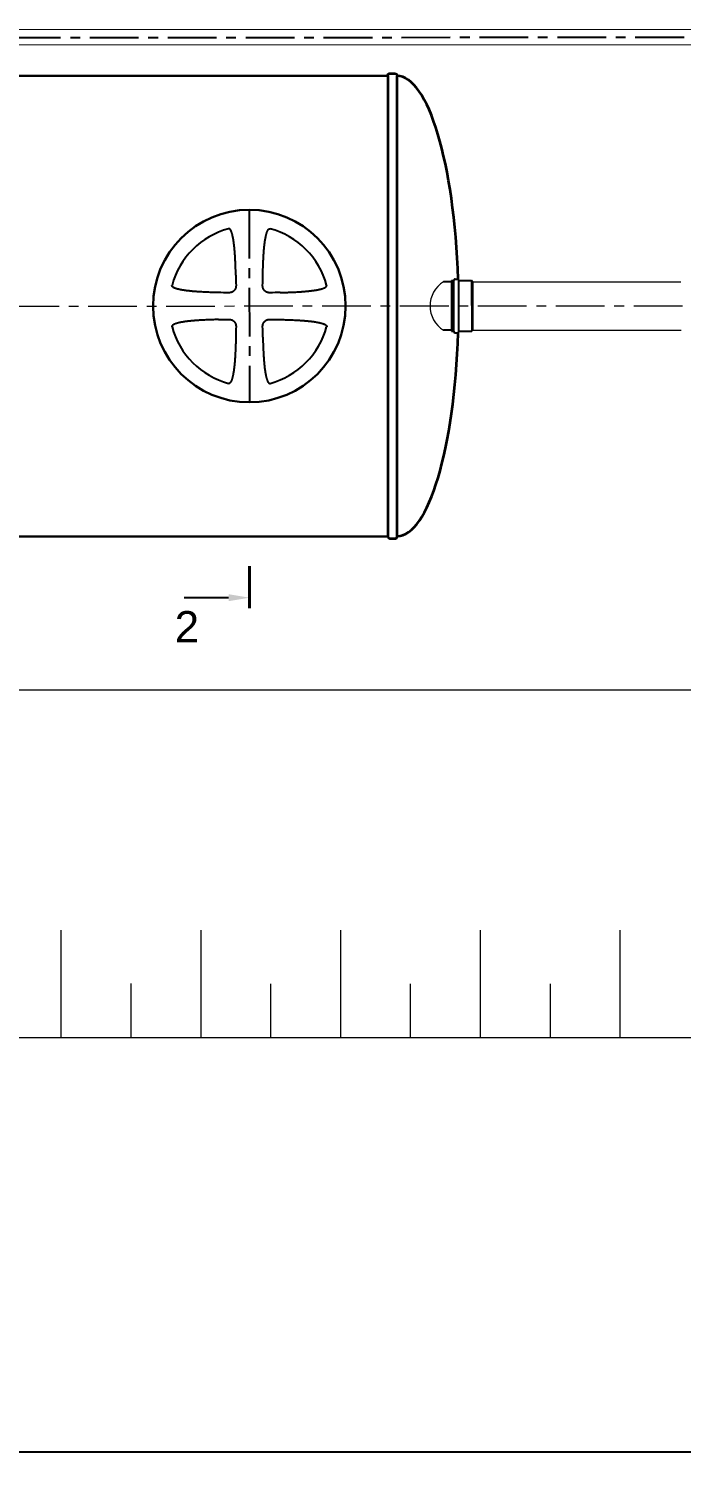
# Model space of a CAD drawing. Header units: millimetres. Extents: x 24859265 to 26550985, y 32092698 to 33532929.
# Drawn here: x 26156584 to 26160836, y 33001182 to 33010596 of the extents above; entities that cross this region are included whole.
import ezdxf

# ---------------------------------------------------------------- set-up
doc = ezdxf.new("R2010")
doc.units = ezdxf.units.MM
doc.linetypes.add('осевая', pattern=[50.8, 31.75, -6.35, 6.35, -6.35])
doc.layers.add('Mitat', color=1, linetype='Continuous')
doc.layers.add('Системный слой', color=7, linetype='Continuous')
doc.styles.add('GOST 2.304', font='GOST_0.TTF')
doc.styles.get("Standard").update_dxf_attribs({"font": 'arial.ttf'})
doc.dimstyles.new('ISO-25', dxfattribs={"dimtxt": 2.5, "dimasz": 2.5, "dimexe": 1.25, "dimexo": 0.625, "dimtad": 1, "dimtxsty": 'Standard', "dimcen": 2.5, "dimadec": 0, "dimazin": 0, "dimtfac": 1, "dimtmove": 0, "dimatfit": 3, "dimfxl": 1, "dimarcsym": 0})

# ---------------------------------------------------------------- blocks, each defined once
blk = doc.blocks.new('_ArchTick')
at = {"color": 0, "linetype": 'ByBlock', "const_width": 0.15}
blk.add_lwpolyline([(-0.5, -0.5), (0.5, 0.5)], dxfattribs=at)
blk = doc.blocks.new('*D519')
at = {"color": 0, "lineweight": -2, "transparency": 16777216}
for p, q in [((26148136.5, 33003959.1), (26148136.5, 33001194.8)), ((26180480.8, 33003959.1), (26180480.8, 33001194.8)), ((26148136.5, 33001319.8), (26180480.8, 33001319.8))]:
    blk.add_line(p, q, dxfattribs=at)
at = {"color": 0, "lineweight": -2, "transparency": 16777216, "xscale": 250, "yscale": 250, "zscale": 250, "rotation": 180}
blk.add_blockref('_ArchTick', (26148136.5, 33001319.8), dxfattribs=at)
at = {"color": 0, "lineweight": -2, "transparency": 16777216, "xscale": 250, "yscale": 250, "zscale": 250}
blk.add_blockref('_ArchTick', (26180480.8, 33001319.8), dxfattribs=at)
at = {"color": 0, "transparency": 16777216, "insert": (26164308.6, 33001507.3), "char_height": 250, "attachment_point": 5, "style": 'GOST 2.304'}
blk.add_mtext('32344', dxfattribs=at)

msp = doc.modelspace()

# ---------------------------------------------------------------- linework, layer by layer
at = {"lineweight": 20}
for p, q in [((26172216.5514, 33010595.7452), (26152922.0912, 33010588.2552)), ((26172216.5608, 33010495.8133), (26152922.2777, 33010488.2696)), ((26159475.2348, 33008947.0558), (26160835.5844, 33008947.5861)), ((26159475.3576, 33008632.0559), (26160835.7072, 33008632.5861)), ((26156795.7277, 33004023.0362), (26156795.7277, 33004721.6969)), ((26157706.6927, 33004022.6811), (26157706.6927, 33004721.3418)), ((26158617.6577, 33004022.326), (26158617.6577, 33004720.9867)), ((26159528.6227, 33004021.9709), (26159528.6227, 33004720.6316)), ((26160439.5877, 33004021.6158), (26160439.5877, 33004720.2765)), ((26157251.2102, 33004022.6811), (26157251.2102, 33004372.0114)), ((26158162.1752, 33004022.326), (26158162.1752, 33004371.6564)), ((26159073.1402, 33004021.9709), (26159073.1402, 33004371.3013)), ((26159984.1052, 33004021.6158), (26159984.1052, 33004370.9462)), ((26148120.7654, 33004021.6158), (26180480.8173, 33004021.6158))]:
    msp.add_line(p, q, dxfattribs=at)
at = {"color": 1, "linetype": 'осевая', "lineweight": 25, "ltscale": 10}
for p, q in [((26152917.8126, 33010538.2548), (26172216.5413, 33010545.7493)), ((26158021.1577, 33009416.366), (26158021.6468, 33008161.6172))]:
    msp.add_line(p, q, dxfattribs=at)
at = {"color": 7, "lineweight": 25}
for p, q in [((26159362.4822, 33008965.0119), (26159377.7822, 33008965.0179)), ((26159338.7893, 33008947.0027), (26159286.5761, 33008946.9823)), ((26159338.7863, 33008954.7027), (26159353.7863, 33008954.7085)), ((26159338.7863, 33008954.7027), (26159338.915, 33008624.3027)), ((26159353.9157, 33008622.7085), (26159353.7856, 33008956.3085)), ((26159386.6157, 33008622.7213), (26159386.4856, 33008956.3212)), ((26159386.4863, 33008954.7212), (26159470.7862, 33008954.7541)), ((26159475.2348, 33008947.0558), (26159470.7862, 33008954.7541)), ((26159338.912, 33008632.0027), (26159286.6989, 33008631.9823)), ((26159338.915, 33008624.3027), (26159353.915, 33008624.3085)), ((26159362.6191, 33008614.0119), (26159377.9191, 33008614.0179)), ((26159386.615, 33008624.3213), (26159470.915, 33008624.3541)), ((26159475.3576, 33008632.0559), (26159470.915, 33008624.3541))]:
    msp.add_line(p, q, dxfattribs=at)
at = {"color": 1, "linetype": 'осевая', "lineweight": 15, "ltscale": 10}
msp.add_line((26151383.5275, 33008787.7874), (26170893.661, 33008792.5503), dxfattribs=at)
at = {"color": 1, "lineweight": 40}
msp.add_line((26158022.1699, 33006819.704), (26158022.0635, 33007092.704), dxfattribs=at)
at = {"lineweight": 35}
for points in [[(26158924.2078, 33010289.3412), (26151842.4252, 33010286.5807)], [(26158924.2078, 33010289.3412), (26158925.3772, 33007289.3414)], [(26158985.3772, 33007289.3648), (26158984.2078, 33010289.3645)], [(26151843.5946, 33007286.5809), (26158925.3772, 33007289.3414)]]:
    msp.add_lwpolyline(points, dxfattribs=at)
for points in [[(26158924.2078, 33010289.3428), (26158924.2059, 33010294.3428, -0.414213562), (26158934.202, 33010304.3467), (26158974.202, 33010304.3623)], [(26158974.202, 33010304.3623, -0.414213562), (26158984.2059, 33010294.3662), (26158984.2078, 33010289.3645)], [(26158925.3772, 33007289.3398), (26158925.3792, 33007284.3398, 0.414213562), (26158935.3831, 33007274.3437), (26158975.3831, 33007274.3592)], [(26158975.3831, 33007274.3592, 0.414213562), (26158985.3792, 33007284.3631), (26158985.3772, 33007289.3648)]]:
    msp.add_lwpolyline(points, format="xyb", dxfattribs=at)
at = {"lineweight": 20}
msp.add_lwpolyline([(26148120.7654, 33006286.9159), (26178220.8173, 33006286.9159), (26178220.8173, 33007496.6705)], dxfattribs=at)
at = {"color": 1, "linetype": 'ByBlock', "lineweight": -2}
msp.add_lwpolyline([(26157885.6433, 33006887.9008), (26157596.1865, 33006887.788)], dxfattribs=at)
at = {"color": 7, "lineweight": 25}
for centre, start, end in [((26159362.4856, 33008956.3119), 90.02233366, 180.02233378), ((26159377.7856, 33008956.3179), 0.02233378, 90.02233366), ((26159362.6157, 33008622.7119), 180.02233378, 270.02233366), ((26159377.9157, 33008622.7179), 270.02233366, 0.02233378)]:
    msp.add_arc(centre, 8.7, start, end, dxfattribs=at)
at = {"lineweight": 20}
msp.add_arc((26159385.1255, 33008789.5207), 185.7583, 122.04093188, 238.00373591, dxfattribs=at)
at = {"lineweight": 35}
for start_param, end_param in [(4.828730815, 6.283185307), (3.141592654, 4.596047146)]:
    msp.add_ellipse((26158984.7925, 33008789.3647), major_axis=(-0.5847, 1499.9999), ratio=0.266978845, start_param=start_param, end_param=end_param, dxfattribs=at)
at = {"color": 1, "lineweight": 25}
msp.add_solid([(26157885.6522, 33006865.1508), (26158022.1433, 33006887.954), (26157885.6344, 33006910.6508)], dxfattribs=at)
at = {"layer": 'Mitat', "color": 7, "lineweight": 25}
for p, q in [((26159470.7862, 33008954.7541), (26159470.915, 33008624.3541)), ((26159475.2348, 33008947.0558), (26159475.3576, 33008632.0559))]:
    msp.add_line(p, q, dxfattribs=at)
at = {"layer": 'Системный слой', "color": 7, "lineweight": 30}
msp.add_circle((26158021.4023, 33008788.9916), 627.3744, dxfattribs=at)
at = {"layer": 'Системный слой', "color": 7, "lineweight": 25}
for start, end in [(105.01661398, 165.02805333), (15.01661412, 75.02805338), (195.01661412, 255.02805338), (285.01661398, 345.02805333)]:
    msp.add_arc((26158021.4023, 33008788.9916), 521.8345, start, end, dxfattribs=at)
at = {"layer": 'Системный слой', "color": 7, "lineweight": 25, "extrusion": (0, 0, -1)}
for centre, major_axis, start_param, end_param in [((26156845.5389, 33008788.5332), (1.2423, -3187.0362), -1.634238642, -1.612784394), ((26159197.2657, 33008789.4499), (-1.2423, 3187.0362), -1.52880826, -1.507354011), ((26158020.9439, 33009964.855), (-3187.0362, -1.2423), -1.52880826, -1.507354011), ((26158020.9439, 33009964.855), (-3187.0362, -1.2423), -1.634238642, -1.612784394), ((26158021.8606, 33007613.1281), (3187.0362, 1.2423), -1.634238642, -1.612784394), ((26158021.8606, 33007613.1281), (3187.0362, 1.2423), -1.52880826, -1.507354011), ((26156845.5389, 33008788.5332), (1.2423, -3187.0362), -1.52880826, -1.507354011), ((26159197.2657, 33008789.4499), (-1.2423, 3187.0362), -1.634238642, -1.612784394)]:
    msp.add_ellipse(centre, major_axis=major_axis, ratio=0.342020143, start_param=start_param, end_param=end_param, dxfattribs=at)
at = {"layer": 'Системный слой', "color": 7, "lineweight": 25}
for points, knots in [([(26157933.2978, 33008991.0146), (26157933.1782, 33008996.4186), (26157932.9195, 33009007.341), (26157932.4666, 33009023.9406), (26157932.0228, 33009038.054), (26157931.6164, 33009049.6378), (26157931.2797, 33009058.5567), (26157930.8678, 33009068.6873), (26157930.365, 33009080.0201), (26157929.7472, 33009092.5914), (26157929.1111, 33009104.2619), (26157928.4698, 33009114.9858), (26157927.8397, 33009124.7136), (26157927.1553, 33009134.4577), (26157926.416, 33009144.1581), (26157925.6216, 33009153.762), (26157924.7743, 33009163.1961), (26157923.8702, 33009172.4677), (26157922.9126, 33009181.5113), (26157921.8978, 33009190.3336), (26157920.8311, 33009198.8686), (26157919.701, 33009207.1877), (26157918.5146, 33009215.2107), (26157917.2718, 33009222.9202), (26157916.0012, 33009230.1493), (26157914.696, 33009236.9614), (26157913.3816, 33009243.2524), (26157912.0517, 33009249.0857), (26157910.7412, 33009254.3589), (26157909.4199, 33009259.2366), (26157908.1048, 33009263.6834), (26157906.7866, 33009267.7537), (26157905.5252, 33009271.3099), (26157904.3048, 33009274.4545), (26157903.1628, 33009277.1455), (26157902.0795, 33009279.4799), (26157901.1, 33009281.4174), (26157900.1768, 33009283.0982), (26157899.3128, 33009284.547), (26157898.4826, 33009285.8256), (26157897.7302, 33009286.8911), (26157897.0401, 33009287.7923), (26157896.4297, 33009288.5298), (26157895.878, 33009289.1483), (26157895.3999, 33009289.6484), (26157894.9612, 33009290.0783), (26157894.5531, 33009290.4537), (26157894.1574, 33009290.7945), (26157893.7866, 33009291.0934), (26157893.436, 33009291.358), (26157893.1012, 33009291.5946), (26157892.7657, 33009291.8161), (26157892.383, 33009292.0505), (26157891.9465, 33009292.2928), (26157891.4566, 33009292.5316), (26157890.9577, 33009292.7404), (26157890.3886, 33009292.9391), (26157889.6872, 33009293.1254), (26157888.8688, 33009293.253), (26157888.0855, 33009293.2813), (26157887.3064, 33009293.2322), (26157886.7051, 33009293.1337), (26157886.3022, 33009293.0344), (26157886.1954, 33009293.0058)], [0, 0, 0, 0, 3.294371593, 6.658591543, 10.121592742, 11.902893978, 13.727107621, 15.565805849, 18.089199056, 20.650882172, 23.250738132, 25.227924631, 27.214477482, 29.207844676, 31.198515859, 33.161938964, 35.100748787, 36.992852426, 38.863010201, 40.668912645, 42.432709704, 44.134311819, 45.815956245, 47.406319509, 48.925529492, 50.321905425, 51.666805829, 52.875385207, 53.998684122, 55.003566013, 55.973887457, 56.834853186, 57.62025208, 58.285214561, 58.906539433, 59.421026718, 59.87309663, 60.246258994, 60.602155426, 60.908040864, 61.180306665, 61.401463481, 61.604047946, 61.767516676, 61.910185432, 62.028901262, 62.144789761, 62.250718136, 62.349589011, 62.437155671, 62.520316699, 62.60098611, 62.683376543, 62.794473772, 62.904935231, 63.013803366, 63.122506405, 63.271682214, 63.457840141, 63.633238455, 63.754365664, 63.934896432, 64, 64, 64, 64]), ([(26158109.3493, 33008991.0832), (26158109.4646, 33008996.4883), (26158109.715, 33009007.4176), (26158110.1555, 33009024.0366), (26158110.5893, 33009038.1776), (26158110.988, 33009049.7956), (26158111.3193, 33009058.7495), (26158111.6833, 33009067.8661), (26158112.0821, 33009077.1162), (26158112.5211, 33009086.5384), (26158113.0024, 33009096.0833), (26158113.5298, 33009105.7405), (26158114.1053, 33009115.4607), (26158114.7329, 33009125.2334), (26158115.4152, 33009135.0189), (26158116.1527, 33009144.755), (26158116.9458, 33009154.3889), (26158117.7919, 33009163.8453), (26158118.6949, 33009173.1334), (26158119.6517, 33009182.1873), (26158120.666, 33009191.0156), (26158121.7324, 33009199.5523), (26158122.8628, 33009207.8706), (26158124.05, 33009215.8907), (26158125.2941, 33009223.5953), (26158126.5664, 33009230.816), (26158127.8735, 33009237.6163), (26158129.1896, 33009243.8904), (26158130.5205, 33009249.7018), (26158131.8306, 33009254.9463), (26158133.1502, 33009259.7901), (26158134.4618, 33009264.1976), (26158135.7745, 33009268.2248), (26158137.0276, 33009271.734), (26158138.2372, 33009274.8299), (26158139.3659, 33009277.4725), (26158140.4342, 33009279.7608), (26158141.3976, 33009281.6562), (26158142.3041, 33009283.2994), (26158143.1522, 33009284.7166), (26158143.9677, 33009285.9696), (26158144.7082, 33009287.0169), (26158145.3886, 33009287.9053), (26158145.9922, 33009288.6349), (26158146.5392, 33009289.2488), (26158147.015, 33009289.7471), (26158147.4526, 33009290.1767), (26158147.8605, 33009290.5524), (26158148.2559, 33009290.8936), (26158148.6264, 33009291.1927), (26158148.9769, 33009291.4576), (26158149.3114, 33009291.6945), (26158149.6468, 33009291.9162), (26158150.0293, 33009292.1509), (26158150.4657, 33009292.3936), (26158150.9554, 33009292.6328), (26158151.4541, 33009292.842), (26158152.0231, 33009293.0411), (26158152.7243, 33009293.228), (26158153.5426, 33009293.3562), (26158154.3259, 33009293.3851), (26158155.105, 33009293.3366), (26158155.7064, 33009293.2385), (26158156.1094, 33009293.1396), (26158156.2162, 33009293.111)], [0, 0, 0, 0, 3.346521523, 6.766848111, 10.291529456, 12.106470403, 13.966728464, 15.842272064, 17.760328852, 19.705723419, 21.69055137, 23.687494739, 25.705597318, 27.732687694, 29.765616249, 31.795275715, 33.795524463, 35.769580702, 37.694348858, 39.596138923, 41.431300907, 43.222956688, 44.950627594, 46.657892926, 48.271860481, 49.813092722, 51.228677476, 52.591624534, 53.814670765, 54.950110731, 55.963708116, 56.941680685, 57.807328827, 58.595452265, 59.260387204, 59.880783117, 60.393123522, 60.842570583, 61.213061508, 61.566814526, 61.871519207, 62.143339222, 62.364995754, 62.568380645, 62.733224655, 62.877533629, 62.998105508, 63.115804117, 63.223385704, 63.323799493, 63.412733256, 63.497193458, 63.579124045, 63.662802909, 63.775637351, 63.887825457, 63.998394772, 64.108795928, 64.260302258, 64.449368862, 64.627507815, 64.750527631, 64.933879172, 65, 65, 65, 65]), ([(26157819.3106, 33008876.9385), (26157814.1834, 33008877.048), (26157803.8028, 33008877.285), (26157790.7474, 33008877.6273), (26157778.4455, 33008877.9858), (26157765.2483, 33008878.4066), (26157748.0984, 33008879.0312), (26157729.8829, 33008879.81), (26157713.9662, 33008880.602), (26157701.1391, 33008881.3195), (26157690.5256, 33008881.9706), (26157680.5346, 33008882.6379), (26157670.8881, 33008883.337), (26157661.3099, 33008884.0905), (26157651.8605, 33008884.8975), (26157642.5405, 33008885.7618), (26157633.4108, 33008886.6814), (26157624.4723, 33008887.6598), (26157615.7862, 33008888.6931), (26157607.2939, 33008889.7919), (26157599.078, 33008890.9495), (26157591.1625, 33008892.1656), (26157583.7117, 33008893.4141), (26157576.667, 33008894.7013), (26157570.134, 33008896.0035), (26157564.0534, 33008897.3262), (26157558.5294, 33008898.6365), (26157553.4, 33008899.9632), (26157548.7053, 33008901.2894), (26157544.3949, 33008902.6234), (26157540.6119, 33008903.906), (26157537.253, 33008905.1528), (26157534.3652, 33008906.3258), (26157531.8506, 33008907.4436), (26157529.7549, 33008908.4597), (26157527.9326, 33008909.4209), (26157526.3605, 33008910.3227), (26157524.9752, 33008911.1894), (26157523.8232, 33008911.9744), (26157522.8507, 33008912.6938), (26157522.0564, 33008913.3298), (26157521.3912, 33008913.9046), (26157520.8547, 33008914.402), (26157520.3936, 33008914.8586), (26157519.9906, 33008915.2844), (26157519.6239, 33008915.6987), (26157519.3015, 33008916.0884), (26157519.0158, 33008916.4582), (26157518.7608, 33008916.8114), (26157518.5231, 33008917.1649), (26157518.274, 33008917.5651), (26157518.019, 33008918.0185), (26157517.7702, 33008918.524), (26157517.5554, 33008919.0338), (26157517.3536, 33008919.6093), (26157517.166, 33008920.3128), (26157517.0377, 33008921.1318), (26157517.0088, 33008921.9152), (26157517.0572, 33008922.6943), (26157517.1553, 33008923.2957), (26157517.2543, 33008923.6986), (26157517.2828, 33008923.8054)], [0, 0, 0, 0, 3.027650468, 6.130094995, 7.711356257, 10.29572092, 13.929306235, 17.85218495, 21.075847564, 23.356555589, 25.454567181, 27.369742625, 29.28457001, 31.181263092, 33.060102395, 34.9034142, 36.729230748, 38.501690757, 40.23857242, 41.92187162, 43.587415304, 45.168284004, 46.68244492, 48.080640478, 49.429669018, 50.648001517, 51.784220094, 52.805921168, 53.793742901, 54.673451645, 55.478236634, 56.16329273, 56.804669619, 57.338102874, 57.808295994, 58.19735665, 58.567881964, 58.885924914, 59.167818492, 59.395947779, 59.604956454, 59.772793989, 59.918929675, 60.040332083, 60.158922171, 60.267662997, 60.369344164, 60.459616107, 60.545401758, 60.628156765, 60.712315906, 60.824376076, 60.935003164, 61.043224388, 61.1494624, 61.294441349, 61.47478319, 61.644699639, 61.762041656, 61.936931263, 62, 62, 62, 62]), ([(26157934.5566, 33008922.7359), (26157934.5691, 33008921.8892), (26157934.5539, 33008920.214), (26157934.41, 33008917.7059), (26157934.1442, 33008915.2119), (26157933.7504, 33008912.7162), (26157933.2256, 33008910.2321), (26157932.5702, 33008907.7784), (26157931.7866, 33008905.3719), (26157930.88, 33008903.0287), (26157929.8578, 33008900.7638), (26157928.7294, 33008898.5901), (26157927.5048, 33008896.516), (26157926.1904, 33008894.5427), (26157924.7996, 33008892.6803), (26157923.3491, 33008890.9386), (26157921.8658, 33008889.3334), (26157920.3636, 33008887.8615), (26157918.8561, 33008886.5187), (26157917.2125, 33008885.1842), (26157915.5273, 33008883.9499), (26157913.7613, 33008882.786), (26157912.1687, 33008881.836), (26157910.3291, 33008880.8382), (26157908.1893, 33008879.806), (26157905.6709, 33008878.7748), (26157903.1146, 33008877.9021), (26157900.9365, 33008877.2914), (26157898.6374, 33008876.7528), (26157896.0634, 33008876.2743), (26157893.1008, 33008875.9162), (26157890.2264, 33008875.7396), (26157888.467, 33008875.7207), (26157887.5903, 33008875.733)], [0, 0, 0, 0, 1.160826542, 2.293622235, 3.435630275, 4.588755852, 5.746246171, 6.905347908, 8.06046894, 9.206890964, 10.341223549, 11.457239469, 12.554235135, 13.633163251, 14.697615427, 15.730559355, 16.730574568, 17.684561251, 18.60488317, 19.490060894, 20.578622657, 21.45991575, 22.381037453, 23.113318507, 24.320591035, 25.627436737, 26.832375655, 28.012840773, 28.720001051, 30.061885846, 31.592299148, 32.799070777, 34, 34, 34, 34]), ([(26158155.1466, 33008875.8373), (26158154.2999, 33008875.8248), (26158152.6247, 33008875.84), (26158150.1166, 33008875.9839), (26158147.6226, 33008876.2497), (26158145.1269, 33008876.6434), (26158142.6428, 33008877.1682), (26158140.1891, 33008877.8236), (26158137.7826, 33008878.6072), (26158135.4394, 33008879.5139), (26158133.1745, 33008880.5361), (26158131.0008, 33008881.6644), (26158128.9267, 33008882.8891), (26158126.9534, 33008884.2035), (26158125.091, 33008885.5942), (26158123.3493, 33008887.0447), (26158121.7441, 33008888.5281), (26158120.2722, 33008890.0302), (26158118.9294, 33008891.5377), (26158117.5949, 33008893.1813), (26158116.3607, 33008894.8666), (26158115.1967, 33008896.6325), (26158114.2467, 33008898.2251), (26158113.2489, 33008900.0648), (26158112.2168, 33008902.2046), (26158111.1855, 33008904.7229), (26158110.3128, 33008907.2793), (26158109.7021, 33008909.4574), (26158109.1635, 33008911.7564), (26158108.685, 33008914.3305), (26158108.327, 33008917.2931), (26158108.1503, 33008920.1674), (26158108.1314, 33008921.9268), (26158108.1437, 33008922.8036)], [0, 0, 0, 0, 1.160826542, 2.293622235, 3.435630275, 4.588755852, 5.746246171, 6.905347908, 8.06046894, 9.206890964, 10.341223549, 11.457239469, 12.554235135, 13.633163251, 14.697615427, 15.730559355, 16.730574568, 17.684561251, 18.60488317, 19.490060894, 20.578622657, 21.45991575, 22.381037453, 23.113318507, 24.320591035, 25.627436737, 26.832375655, 28.012840773, 28.720001051, 30.061885846, 31.592299148, 32.799070777, 34, 34, 34, 34]), ([(26158223.4253, 33008877.0961), (26158228.6718, 33008877.2121), (26158239.2892, 33008877.4632), (26158252.6397, 33008877.8253), (26158265.2049, 33008878.2038), (26158278.6597, 33008878.6471), (26158296.1207, 33008879.3037), (26158314.6404, 33008880.1208), (26158330.7949, 33008880.9503), (26158343.7835, 33008881.6999), (26158354.4995, 33008882.3782), (26158364.5671, 33008883.0719), (26158374.2673, 33008883.7969), (26158383.8841, 33008884.577), (26158393.3508, 33008885.4106), (26158402.6714, 33008886.3016), (26158411.7832, 33008887.2475), (26158420.6896, 33008888.252), (26158429.3277, 33008889.3108), (26158437.7623, 33008890.4349), (26158445.9117, 33008891.6176), (26158453.7541, 33008892.8587), (26158461.1224, 33008894.1309), (26158468.077, 33008895.4405), (26158474.5108, 33008896.7625), (26158480.4844, 33008898.1027), (26158485.8924, 33008899.4263), (26158490.8995, 33008900.7631), (26158495.4669, 33008902.0957), (26158499.6479, 33008903.4327), (26158503.3011, 33008904.7134), (26158506.5314, 33008905.9538), (26158509.2952, 33008907.1153), (26158511.6916, 33008908.2178), (26158513.6785, 33008909.2149), (26158515.4002, 33008910.1546), (26158516.882, 33008911.0337), (26158518.1872, 33008911.8777), (26158519.2718, 33008912.6414), (26158520.1865, 33008913.3405), (26158520.9326, 33008913.9572), (26158521.5562, 33008914.5132), (26158522.0584, 33008914.9933), (26158522.489, 33008915.4326), (26158522.8644, 33008915.8408), (26158523.2052, 33008916.2365), (26158523.5041, 33008916.6072), (26158523.7687, 33008916.9579), (26158524.0053, 33008917.2926), (26158524.2268, 33008917.6282), (26158524.4612, 33008918.0108), (26158524.7035, 33008918.4474), (26158524.9423, 33008918.9373), (26158525.1511, 33008919.4362), (26158525.3498, 33008920.0053), (26158525.5361, 33008920.7067), (26158525.6637, 33008921.525), (26158525.692, 33008922.3084), (26158525.6429, 33008923.0874), (26158525.5444, 33008923.6887), (26158525.4451, 33008924.0916), (26158525.4165, 33008924.1984)], [0, 0, 0, 0, 3.098261334, 6.270257389, 7.885873744, 10.522157945, 14.222087947, 18.211189336, 21.483219765, 23.791405021, 25.91055982, 27.839239887, 29.766287197, 31.670808361, 33.554373667, 35.397494967, 37.221268987, 38.987539178, 40.71587108, 42.387727128, 44.041242235, 45.608248555, 47.10728905, 48.48832759, 49.819500091, 51.017863675, 52.132794527, 53.131322562, 54.095468401, 54.950921967, 55.731333865, 56.392139341, 57.009564667, 57.52047847, 57.969135823, 58.33888725, 58.691132745, 58.993238407, 59.261550851, 59.478661932, 59.677208155, 59.836710997, 59.975491712, 60.090496101, 60.202763313, 60.305383036, 60.40116592, 60.485997168, 60.566559632, 60.644707497, 60.724522268, 60.832146527, 60.939155451, 61.044621355, 61.149927756, 61.294442138, 61.474782666, 61.644699745, 61.762041735, 61.936930934, 62, 62, 62, 62]), ([(26157819.3792, 33008700.8871), (26157814.2521, 33008700.7737), (26157803.8717, 33008700.5286), (26157790.8165, 33008700.176), (26157778.5149, 33008699.808), (26157765.3181, 33008699.3768), (26157748.1687, 33008698.7389), (26157729.9538, 33008697.9459), (26157714.0377, 33008697.1415), (26157701.2111, 33008696.414), (26157690.5982, 33008695.7546), (26157680.6077, 33008695.0795), (26157670.9618, 33008694.3729), (26157661.3841, 33008693.612), (26157651.9354, 33008692.7976), (26157642.6161, 33008691.926), (26157633.487, 33008690.9993), (26157624.5493, 33008690.0139), (26157615.8641, 33008688.9738), (26157607.3726, 33008687.8685), (26157599.1576, 33008686.7045), (26157591.2431, 33008685.4822), (26157583.7933, 33008684.2279), (26157576.7496, 33008682.9351), (26157570.2175, 33008681.6279), (26157564.138, 33008680.3005), (26157558.615, 33008678.9858), (26157553.4866, 33008677.6551), (26157548.793, 33008676.3252), (26157544.4836, 33008674.9879), (26157540.7017, 33008673.7024), (26157537.3437, 33008672.4529), (26157534.4568, 33008671.2777), (26157531.9431, 33008670.1579), (26157529.8482, 33008669.1402), (26157528.0267, 33008668.1775), (26157526.4553, 33008667.2745), (26157525.0706, 33008666.4068), (26157523.9192, 33008665.6209), (26157522.9473, 33008664.9007), (26157522.1535, 33008664.2641), (26157521.4887, 33008663.6888), (26157520.9526, 33008663.191), (26157520.4919, 33008662.734), (26157520.0892, 33008662.3079), (26157519.7228, 33008661.8933), (26157519.4008, 33008661.5033), (26157519.1153, 33008661.1333), (26157518.8606, 33008660.7799), (26157518.6232, 33008660.4262), (26157518.3744, 33008660.0259), (26157518.1197, 33008659.5722), (26157517.8713, 33008659.0665), (26157517.6569, 33008658.5565), (26157517.4556, 33008657.9809), (26157517.2685, 33008657.2773), (26157517.1408, 33008656.4581), (26157517.1125, 33008655.6747), (26157517.1616, 33008654.8957), (26157517.2602, 33008654.2944), (26157517.3594, 33008653.8915), (26157517.3881, 33008653.7847)], [0, 0, 0, 0, 3.027650466, 6.130094991, 7.711356252, 10.295720913, 13.929306225, 17.852184938, 21.07584755, 23.356555574, 25.454567165, 27.369742608, 29.284569992, 31.181263074, 33.060102377, 34.903414182, 36.72923073, 38.50169074, 40.238572403, 41.921871604, 43.587415288, 45.168283988, 46.682444905, 48.080640464, 49.429669005, 50.648001504, 51.784220082, 52.805921157, 53.793742891, 54.673451636, 55.478236627, 56.163292723, 56.804669613, 57.33810287, 57.80829599, 58.197356647, 58.567881962, 58.885924912, 59.167818491, 59.395947778, 59.604956454, 59.772793988, 59.918929674, 60.040332083, 60.15892217, 60.267662996, 60.369344163, 60.459616106, 60.545401757, 60.628156764, 60.712315905, 60.824376075, 60.935003163, 61.043224387, 61.1494624, 61.294441348, 61.474783189, 61.644699639, 61.762041656, 61.936931263, 62, 62, 62, 62]), ([(26157887.6579, 33008702.1459), (26157888.5047, 33008702.1584), (26157890.1798, 33008702.1431), (26157892.6879, 33008701.9992), (26157895.1819, 33008701.7335), (26157897.6777, 33008701.3397), (26157900.1618, 33008700.8149), (26157902.6155, 33008700.1595), (26157905.0219, 33008699.3759), (26157907.3652, 33008698.4692), (26157909.63, 33008697.447), (26157911.8037, 33008696.3187), (26157913.8778, 33008695.094), (26157915.85, 33008693.7804), (26157917.7045, 33008692.3957), (26157919.4249, 33008690.9641), (26157920.9882, 33008689.5234), (26157922.6114, 33008687.877), (26157924.0563, 33008686.2392), (26157925.4721, 33008684.4534), (26157926.8189, 33008682.5829), (26157928.2042, 33008680.398), (26157929.3567, 33008678.3046), (26157930.3497, 33008676.2766), (26157931.2739, 33008674.1455), (26157932.0133, 33008672.1303), (26157932.7566, 33008669.8044), (26157933.2948, 33008667.7908), (26157933.765, 33008665.5684), (26157934.1307, 33008663.4787), (26157934.4512, 33008660.9567), (26157934.6498, 33008658.0542), (26157934.674, 33008656.1205), (26157934.6609, 33008655.1796)], [0, 0, 0, 0, 1.160824505, 2.293619377, 3.435628046, 4.588756653, 5.746252086, 6.905357744, 8.060477574, 9.206889122, 10.341203147, 11.457204809, 12.554204619, 13.633169084, 14.695740988, 15.71706833, 16.69175045, 17.601108296, 18.876909107, 19.676174613, 20.71618965, 22.027068401, 23.21144584, 23.982011638, 25.113816219, 26.386624586, 26.915981655, 28.452958319, 29.235772501, 30.022225733, 31.353685786, 32.710829606, 34, 34, 34, 34]), ([(26158108.248, 33008655.2472), (26158108.2355, 33008656.0939), (26158108.2507, 33008657.7691), (26158108.3946, 33008660.2772), (26158108.6604, 33008662.7712), (26158109.0542, 33008665.2669), (26158109.5789, 33008667.7511), (26158110.2344, 33008670.2048), (26158111.0179, 33008672.6112), (26158111.9246, 33008674.9545), (26158112.9468, 33008677.2194), (26158114.0751, 33008679.393), (26158115.2998, 33008681.4671), (26158116.6142, 33008683.4405), (26158118.005, 33008685.3028), (26158119.4554, 33008687.0445), (26158120.9388, 33008688.6498), (26158122.4409, 33008690.1217), (26158123.9484, 33008691.4644), (26158125.5921, 33008692.7989), (26158127.2773, 33008694.0332), (26158129.0432, 33008695.1971), (26158130.6359, 33008696.1471), (26158132.4755, 33008697.1449), (26158134.6153, 33008698.1771), (26158137.1336, 33008699.2083), (26158139.69, 33008700.081), (26158141.8681, 33008700.6917), (26158144.1671, 33008701.2303), (26158146.7412, 33008701.7088), (26158149.7038, 33008702.0669), (26158152.5781, 33008702.2436), (26158154.3376, 33008702.2624), (26158155.2143, 33008702.2502)], [0, 0, 0, 0, 1.160826542, 2.293622235, 3.435630275, 4.588755852, 5.746246171, 6.905347908, 8.06046894, 9.206890964, 10.341223549, 11.457239469, 12.554235135, 13.633163251, 14.697615427, 15.730559355, 16.730574568, 17.684561251, 18.60488317, 19.490060894, 20.578622657, 21.45991575, 22.381037453, 23.113318507, 24.320591035, 25.627436737, 26.832375655, 28.012840773, 28.720001051, 30.061885846, 31.592299148, 32.799070777, 34, 34, 34, 34]), ([(26158223.4939, 33008701.0446), (26158228.7405, 33008700.9326), (26158239.3581, 33008700.6898), (26158252.7089, 33008700.3381), (26158265.2744, 33008699.9695), (26158278.7296, 33008699.5367), (26158296.191, 33008698.8937), (26158314.7114, 33008698.0909), (26158330.8665, 33008697.274), (26158343.8557, 33008696.5346), (26158354.5722, 33008695.8647), (26158364.6403, 33008695.1788), (26158374.3411, 33008694.4613), (26158383.9585, 33008693.6887), (26158393.4259, 33008692.8625), (26158402.7472, 33008691.9788), (26158411.8597, 33008691.04), (26158420.7669, 33008690.0424), (26158429.4058, 33008688.9904), (26158437.8413, 33008687.8729), (26158445.9916, 33008686.6965), (26158453.8349, 33008685.4615), (26158461.2043, 33008684.1951), (26158468.1598, 33008682.8909), (26158474.5946, 33008681.5739), (26158480.5693, 33008680.2384), (26158485.9784, 33008678.919), (26158490.9865, 33008677.586), (26158495.5549, 33008676.257), (26158499.737, 33008674.9233), (26158503.3911, 33008673.6455), (26158506.6225, 33008672.4076), (26158509.3871, 33008671.2482), (26158511.7844, 33008670.1475), (26158513.772, 33008669.152), (26158515.4945, 33008668.2137), (26158516.977, 33008667.3357), (26158518.2828, 33008666.4927), (26158519.368, 33008665.7299), (26158520.2833, 33008665.0315), (26158521.0298, 33008664.4154), (26158521.6539, 33008663.8599), (26158522.1565, 33008663.3802), (26158522.5874, 33008662.9412), (26158522.9631, 33008662.5334), (26158523.3043, 33008662.1379), (26158523.6034, 33008661.7674), (26158523.8683, 33008661.417), (26158524.1052, 33008661.0824), (26158524.3269, 33008660.747), (26158524.5616, 33008660.3645), (26158524.8043, 33008659.9282), (26158525.0435, 33008659.4385), (26158525.2527, 33008658.9397), (26158525.4518, 33008658.3708), (26158525.6387, 33008657.6695), (26158525.7669, 33008656.8513), (26158525.7958, 33008656.0679), (26158525.7473, 33008655.2888), (26158525.6493, 33008654.6875), (26158525.5503, 33008654.2845), (26158525.5217, 33008654.1777)], [0, 0, 0, 0, 3.098261337, 6.270257394, 7.88587375, 10.522157951, 14.222087953, 18.211189342, 21.483219771, 23.791405029, 25.91055983, 27.8392399, 29.766287214, 31.670808384, 33.554373694, 35.397494999, 37.221270799, 38.987539216, 40.715868525, 42.387727164, 44.041242269, 45.608248584, 47.107289074, 48.488327607, 49.819500103, 51.017863682, 52.13279453, 53.131322563, 54.0954684, 54.950921965, 55.731333862, 56.392139339, 57.009564665, 57.520478469, 57.969135823, 58.33888725, 58.691132745, 58.993238408, 59.261550851, 59.478661933, 59.677208155, 59.836710998, 59.975491713, 60.090496102, 60.202763313, 60.305383036, 60.40116592, 60.485997169, 60.566559633, 60.644707498, 60.724522269, 60.832146528, 60.939155452, 61.044621356, 61.149927757, 61.294442138, 61.474782667, 61.644699746, 61.762041735, 61.936930934, 62, 62, 62, 62]), ([(26157933.4553, 33008586.8999), (26157933.3383, 33008581.4183), (26157933.0845, 33008570.3516), (26157932.7151, 33008556.4532), (26157932.3686, 33008544.7956), (26157932.0568, 33008535.0932), (26157931.6254, 33008522.7938), (26157931.0533, 33008508.2328), (26157930.3095, 33008491.7262), (26157929.5346, 33008476.7452), (26157928.7739, 33008463.6956), (26157928.0883, 33008452.986), (26157927.3884, 33008442.9535), (26157926.6582, 33008433.3111), (26157925.8732, 33008423.7656), (26157925.036, 33008414.3899), (26157924.1425, 33008405.1767), (26157923.1961, 33008396.1913), (26157922.1932, 33008387.427), (26157921.1392, 33008378.9493), (26157920.0227, 33008370.6872), (26157918.8508, 33008362.7195), (26157917.6233, 33008355.0621), (26157916.3682, 33008347.8795), (26157915.0788, 33008341.1084), (26157913.7797, 33008334.8502), (26157912.4644, 33008329.0414), (26157911.1667, 33008323.7818), (26157909.8568, 33008318.9093), (26157908.5507, 33008314.4585), (26157907.2396, 33008310.3769), (26157905.9816, 33008306.8009), (26157904.7614, 33008303.6309), (26157903.6162, 33008300.9104), (26157902.5272, 33008298.5454), (26157901.5396, 33008296.5778), (26157900.607, 33008294.8689), (26157899.7332, 33008293.3956), (26157898.8941, 33008292.0973), (26157898.1344, 33008291.0174), (26157897.4385, 33008290.1059), (26157896.8242, 33008289.3618), (26157896.2699, 33008288.7391), (26157895.7907, 33008288.2372), (26157895.3519, 33008287.8064), (26157894.9441, 33008287.4307), (26157894.5486, 33008287.0896), (26157894.1781, 33008286.7904), (26157893.8277, 33008286.5255), (26157893.4931, 33008286.2887), (26157893.1577, 33008286.0669), (26157892.7752, 33008285.8322), (26157892.3389, 33008285.5895), (26157891.8492, 33008285.3504), (26157891.3504, 33008285.1412), (26157890.7815, 33008284.9421), (26157890.0803, 33008284.7552), (26157889.262, 33008284.6269), (26157888.4787, 33008284.598), (26157887.6995, 33008284.6465), (26157887.0982, 33008284.7446), (26157886.6952, 33008284.8436), (26157886.5884, 33008284.8721)], [0, 0, 0, 0, 3.289425785, 6.641072506, 8.341944379, 10.288254271, 12.467463829, 15.730360375, 19.040042649, 22.396272394, 24.748617788, 26.901300285, 28.851790397, 30.799552599, 32.720392494, 34.616970036, 36.467565256, 38.296603138, 40.062485517, 41.78701453, 43.450467192, 45.094385097, 46.649301137, 48.134932472, 49.501134164, 50.817333387, 52.001691581, 53.103718779, 54.091658013, 55.046430083, 55.895776701, 56.672127723, 57.331893274, 57.949266326, 58.462051315, 58.913491524, 59.286860563, 59.642660821, 59.947992889, 60.219335302, 60.439132084, 60.640228459, 60.801979529, 60.942837132, 61.059697506, 61.173775908, 61.278050622, 61.375378074, 61.46157731, 61.543439091, 61.622847514, 61.703949805, 61.813310178, 61.922045176, 62.029212163, 62.136216983, 62.283062174, 62.466311413, 62.638969098, 62.758203699, 62.935913687, 63, 63, 63, 63]), ([(26158109.5068, 33008586.9685), (26158109.6254, 33008581.6044), (26158109.8822, 33008570.7614), (26158110.2534, 33008557.1355), (26158110.6007, 33008545.6769), (26158110.9133, 33008536.1092), (26158111.3461, 33008523.9386), (26158111.9195, 33008509.4945), (26158112.6641, 33008493.0846), (26158113.4394, 33008478.1604), (26158114.2004, 33008465.1323), (26158114.8872, 33008454.4126), (26158115.5887, 33008444.3567), (26158116.3209, 33008434.6807), (26158117.108, 33008425.0956), (26158117.9479, 33008415.6716), (26158118.8446, 33008406.4028), (26158119.7951, 33008397.3532), (26158120.8032, 33008388.5175), (26158121.8638, 33008379.9599), (26158122.9883, 33008371.6121), (26158124.1698, 33008363.5546), (26158125.4082, 33008355.806), (26158126.6757, 33008348.5324), (26158127.9789, 33008341.6719), (26158129.2929, 33008335.329), (26158130.6237, 33008329.4416), (26158131.937, 33008324.1126), (26158133.2627, 33008319.1783), (26158134.5838, 33008314.6755), (26158135.9092, 33008310.5511), (26158137.1791, 33008306.9439), (26158138.4095, 33008303.7512), (26158139.5623, 33008301.0167), (26158140.6572, 33008298.6432), (26158141.6482, 33008296.6725), (26158142.5829, 33008294.963), (26158143.4577, 33008293.4905), (26158144.2979, 33008292.1928), (26158145.0584, 33008291.1136), (26158145.7549, 33008290.2027), (26158146.3698, 33008289.459), (26158146.9247, 33008288.8368), (26158147.4042, 33008288.3352), (26158147.8433, 33008287.9048), (26158148.2515, 33008287.5294), (26158148.6472, 33008287.1886), (26158149.0179, 33008286.8898), (26158149.3686, 33008286.6251), (26158149.7033, 33008286.3885), (26158150.0389, 33008286.167), (26158150.4215, 33008285.9327), (26158150.8581, 33008285.6903), (26158151.348, 33008285.4515), (26158151.8469, 33008285.2427), (26158152.416, 33008285.044), (26158153.1174, 33008284.8577), (26158153.9357, 33008284.7301), (26158154.7191, 33008284.7018), (26158155.4982, 33008284.7509), (26158156.0994, 33008284.8494), (26158156.5024, 33008284.9487), (26158156.6091, 33008284.9774)], [0, 0, 0, 0, 3.218923136, 6.50682583, 8.178508276, 10.098302523, 12.252324325, 15.489576072, 18.779789971, 22.12274404, 24.473336148, 26.627827063, 28.584131871, 30.538173803, 32.467067938, 34.373013837, 36.235157188, 38.076608153, 39.857077487, 41.597492253, 43.278569694, 44.940532211, 46.513957966, 48.018144325, 49.402538406, 50.736545173, 51.936949418, 53.053666948, 54.053978732, 55.020167258, 55.878253101, 56.661608666, 57.325774799, 57.946675197, 58.461222986, 58.913538136, 59.286894357, 59.642684309, 59.948009353, 60.219346434, 60.439139687, 60.640232736, 60.801981719, 60.942838005, 61.059697972, 61.173776052, 61.278050575, 61.375377913, 61.461577123, 61.543438914, 61.622847383, 61.703949732, 61.813310168, 61.9220452, 62.029212193, 62.136216998, 62.283062174, 62.466311411, 62.638969098, 62.758203699, 62.935913687, 63, 63, 63, 63])]:
    msp.add_open_spline(points, degree=3, knots=knots, dxfattribs=at)

# ---------------------------------------------------------------- texts
at = {"color": 1, "lineweight": 25, "insert": (26157694.0477, 33006595.9989), "char_height": 204.75, "attachment_point": 9, "rotation": 0.02233381}
msp.add_mtext('{\\fArial|b0|i0|c204|p34;2}', dxfattribs=at)

# ---------------------------------------------------------------- dimensions: what is measured, and where the dimension line sits
dim = msp.add_linear_dim(base=(26180480.8173, 33001319.7917), p1=(26148136.4558, 33004021.6158), p2=(26180480.8173, 33004021.6158), dimstyle='ISO-25', override={"dimscale": 100, "dimdec": 0, "dimtxsty": 'GOST 2.304', "dimblk1": 'ArchTick', "dimblk2": 'ArchTick', "dimsah": 1})
dim.commit()
dim.dimension.update_dxf_attribs({"geometry": '*D519', "text_midpoint": (26164308.6365, 33001507.2917)})

doc.saveas('drawing.dxf')
